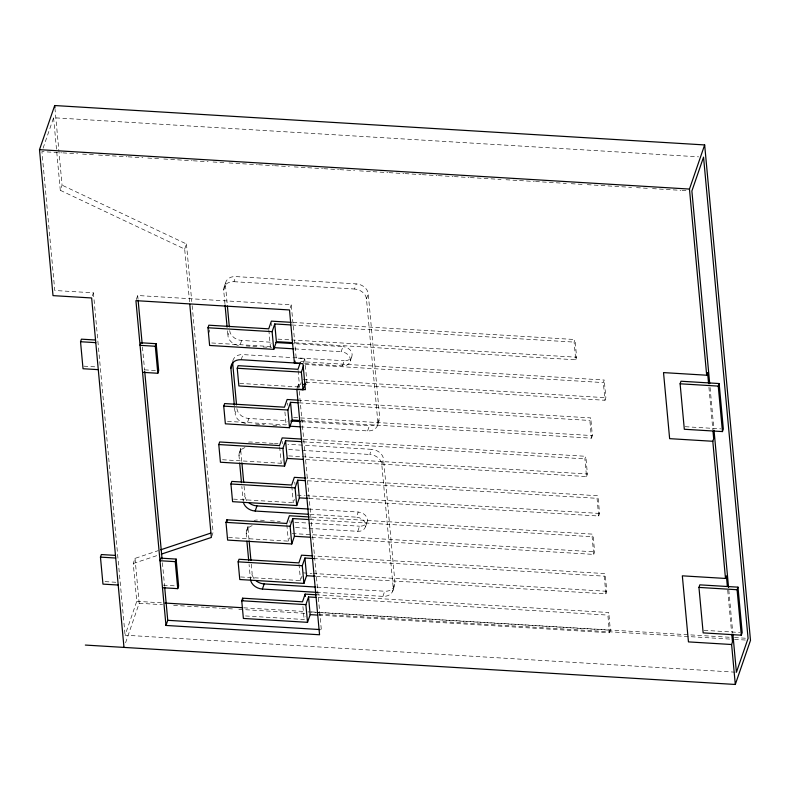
<?xml version="1.0" encoding="UTF-8"?>
<svg xmlns="http://www.w3.org/2000/svg" width="790" height="790" viewBox="0 0 790 790"><rect width="100%" height="100%" fill="white"/><g stroke="black" fill="none" stroke-linecap="round" stroke-linejoin="round"><path stroke-width="0.59" stroke-dasharray="3.95 2.96" d="M43.085 148.224L53.582 117.74L698.627 156.845M189.561 301.859L184.682 249.087L60.297 190.311L62.064 185.176L55.033 109.208M92.351 295.914L93.408 292.833L54.777 290.493L41.919 151.611L61.62 152.806M136.275 299.627L137.687 295.519L291.263 304.831L296.191 358.038L295.48 360.092M184.682 249.087L186.45 243.962L62.064 185.176M224.212 286.77L225.98 281.645M224.943 303.755L223.689 290.246L225.456 285.121A11.406 8.947 19 0 1 235.736 276.579L356.25 283.887A11.406 8.947 19 0 1 368.239 293.771L379.654 417.238L377.887 422.374A11.406 8.947 19 0 1 367.607 430.915L302.432 426.956M735.184 672.181L125.087 635.2L136.759 601.328L133.253 563.497L135.021 558.372L158.336 550.591M223.689 290.246A11.406 8.947 19 0 1 233.968 281.704L235.736 276.579M241.651 340.451L239.883 345.576A11.406 8.947 19 0 1 227.895 335.691L229.663 330.556A11.406 8.947 19 0 0 241.651 340.451L272.155 342.297M125.58 642.764L139.178 603.274L135.021 558.372M241.187 359.736L242.955 354.601L291.767 357.564M248.87 418.473L247.102 423.608A11.406 8.947 19 0 1 235.114 413.713L236.882 408.588A11.406 8.947 19 0 0 248.87 418.473L286.987 420.784M211.72 342.969L270.358 346.524L271.493 343.225M239.518 452.226L241.286 447.091A11.406 8.947 19 0 0 240.762 450.567L238.995 455.692L239.567 461.834M290.207 307.912L291.263 304.831M211.72 536.42L213.132 532.312L191.901 302.856M244.061 486.186L244.969 496.002L243.202 501.137L241.839 486.403M303.33 362.659L304.743 358.561L296.191 358.038M246.737 530.248L248.504 525.113A11.406 8.947 19 0 0 247.981 528.589L246.213 533.724L246.668 538.632M297.178 388.117L298.59 384.009L301.039 384.157M227.471 421.337L286.118 424.892L287.254 421.593M239.755 383.377L299.617 387.001L301.138 382.607M222.523 459.74L281.171 463.296L282.307 459.997M251.279 564.208L252.188 574.034L250.42 579.159L249.057 564.425M377.887 422.374L366.471 298.906A11.406 8.947 19 0 0 354.483 289.012L356.25 283.887M304.644 363.578L342.475 365.879A8.759 6.873 19 0 0 350.375 359.312A8.759 6.873 19 0 0 341.162 351.718L342.929 346.593L294.117 343.63M233.455 499.112L293.317 502.736L294.453 499.438M342.475 365.879L344.243 360.744A8.759 6.873 19 0 0 352.143 354.187A8.759 6.873 19 0 0 342.929 346.593M366.471 298.906L368.239 293.771M350.247 361.129L352.014 355.994M228.508 537.516L288.37 541.14L289.505 537.842M240.664 576.957L300.526 580.581L302.037 576.187M367.607 430.915L369.374 425.78A11.406 8.947 19 0 0 379.654 417.238M245.483 615.953L304.13 619.508L305.266 616.21M377.373 425.85L379.141 420.715M316.514 592.332L382.923 596.361A11.406 8.947 19 0 0 393.203 587.819L381.777 464.352A11.406 8.947 19 0 0 369.789 454.457L371.557 449.332L287.935 444.257M308.969 528.362L357.781 531.324A8.759 6.873 19 0 0 365.681 524.767A8.759 6.873 19 0 0 356.478 517.164L358.235 512.038L309.433 509.076M357.781 531.324L359.549 526.189A8.759 6.873 19 0 0 367.449 519.632A8.759 6.873 19 0 0 358.235 512.038M381.777 464.352L383.545 459.217A11.406 8.947 19 0 0 371.557 449.332M365.563 526.575L367.32 521.449M382.923 596.361L384.681 591.226A11.406 8.947 19 0 0 394.97 582.684L383.545 459.217M393.203 587.819L394.97 582.684M392.679 591.295L394.447 586.16M294.877 342.771L575.732 359.796L574.093 342.1L574.982 339.532L292.27 322.399M575.732 359.796L576.611 357.228L574.982 339.532M300.783 420.537L591.483 438.164L589.854 420.468L590.732 417.9L299.42 400.244M305.661 382.133L604.992 400.273L603.353 382.577L604.231 380.02L300.635 361.613M591.483 438.164L592.372 435.596L590.732 417.9M305.691 459.543L586.536 476.568L584.896 458.872L585.785 456.304L303.074 439.171M604.992 400.273L605.871 397.706L604.231 380.02M586.536 476.568L587.414 474L585.785 456.304M309.216 498.46L598.692 516.008L597.052 498.322L597.931 495.755L306.629 478.088M598.692 516.008L599.571 513.441L597.931 495.755M311.655 537.319L593.734 554.412L592.105 536.726L592.984 534.159L310.282 517.015M593.734 554.412L594.623 551.855L592.984 534.159M316.425 576.305L605.89 593.863L604.251 576.167L605.14 573.599L313.828 555.943M605.89 593.863L606.779 591.295L605.14 573.599M318.795 615.163L609.495 632.78L607.856 615.094L608.744 612.527L317.432 594.86M609.495 632.78L610.374 630.213L608.744 612.527M133.253 563.497L157.733 555.331M62.845 152.885L77.617 153.774M82.545 154.08L93.625 154.751M98.543 155.047L126.864 156.766M128.089 156.835L142.862 157.733M147.789 158.03L158.869 158.701M163.787 158.997L192.098 160.716M193.333 160.795L208.106 161.683M213.033 161.989L224.113 162.661M229.031 162.957L241.345 163.698M242.57 163.777L257.343 164.675M258.577 164.745L273.35 165.643M274.584 165.712L289.347 166.611M294.275 166.907L306.589 167.658M307.814 167.727L322.587 168.625M323.821 168.705L338.594 169.593M339.819 169.672L354.591 170.571M359.519 170.867L371.823 171.608M373.058 171.687L387.831 172.585M389.065 172.655L403.838 173.553M405.063 173.622L421.07 174.6M422.295 174.669L437.068 175.568M438.302 175.647L453.075 176.535M454.299 176.614L469.072 177.503M470.307 177.582L501.077 179.448M506.005 179.745L518.319 180.495M519.543 180.564L534.317 181.463M535.551 181.542L566.321 183.399M571.249 183.705L582.329 184.376M587.246 184.672L631.565 187.358M636.493 187.655L647.573 188.326M652.491 188.622L680.802 190.341M682.037 190.42L688.189 190.795M233.968 281.704L354.483 289.012M292.014 325.006L574.093 342.1M277.932 339.117L290.216 339.868M291.451 339.937L576.611 357.228M245.986 345.951L256.967 346.613M263.07 346.988L271.612 347.501M294.798 348.913L341.162 351.718M292.991 357.633L344.243 360.744M305.256 364.506L603.353 382.577M303.498 379.378L605.871 397.706M83.918 366.165L96.815 366.945M144.609 369.848L156.341 370.559M299.143 402.851L589.854 420.468M685.197 426.699L720.885 428.861M293.683 417.485L592.372 435.596M301.74 421.682L369.374 425.78M255.713 424.131L264.314 424.645M272.925 425.168L280.302 425.622M302.817 441.778L584.896 458.872M273.182 443.368L251.042 442.025A11.406 8.947 19 0 0 246.855 442.469M274.406 443.437L278.1 443.664M288.626 449.54L300.931 450.29M302.155 450.359L369.789 454.457M288.735 455.899L301.029 456.64M302.254 456.719L587.414 474M307.577 480.764L597.052 498.322M297.198 495.113L304.575 495.557M305.809 495.636L599.571 513.441M310.105 514.359L356.478 517.164M310.026 519.623L592.105 536.726M264.364 520.422L258.271 520.047A11.406 8.947 19 0 0 254.074 520.492M270.466 520.788L280.233 521.38M294.877 522.269L359.549 526.189M295.549 527.552L307.754 528.293M292.251 533.517L594.623 551.855M313.551 558.54L604.251 576.167M303.172 572.888L311.783 573.412M313.008 573.481L606.779 591.295M317.057 587.128L384.681 591.226M105.021 581.618L116.742 582.329M163.372 585.153L176.269 585.943M318.39 597.536L607.856 615.094M704.038 630.311L739.726 632.484M136.759 601.328L161.358 602.819M243.764 607.816L305.266 611.539M311.418 611.914L733.318 637.49M734.552 637.57L748.081 638.389M308.001 611.885L610.374 630.213M139.178 603.274L162.542 604.686M173.612 605.357L204.363 607.224M205.597 607.303L220.361 608.191M221.585 608.27L233.889 609.011M238.807 609.317L305.226 613.336M318.755 614.156L733.278 639.288M734.512 639.367L745.582 640.038M710.062 387.446L713.923 429.177M728.805 590.002L732.784 632.978M708.926 387.327L712.896 430.145M727.699 590.199L731.57 631.98M304.743 358.561L307.034 383.348M298.097 370.49L299.617 387.001M298.59 384.009L299.163 390.151M299.272 391.386L321.323 629.63M287.461 403.038L287.678 405.398M294.769 482.068L294.986 484.428M284.913 411.916L286.118 424.892M291.796 486.225L293.317 502.736M298.995 564.07L300.526 580.581M302.925 606.532L304.13 619.508M271.592 323.495L271.809 325.845M282.504 441.442L282.731 443.802M289.821 520.472L290.039 522.832M268.837 330.013L270.358 346.524M279.64 446.785L281.171 463.296M286.839 524.629L288.37 541.14M225.456 285.121L227.165 303.538M240.762 450.567L241.789 461.617M247.981 528.589L249.008 539.639M227.441 330.773L227.895 335.691M234.541 407.571L235.114 413.713M209.301 329.914L209.518 332.274M186.45 243.962L191.782 301.632M137.687 295.519L138.033 299.193M142.457 346.998L144.609 370.283M162.414 562.717L164.567 586.002M93.408 292.833L125.087 635.2M53.582 117.74L60.297 190.311M238.995 455.692A11.406 8.947 19 0 1 246.431 447.298M246.885 500.702A11.406 8.947 19 0 1 244.969 496.002M246.213 533.724A11.406 8.947 19 0 1 253.649 525.32M254.103 578.724A11.406 8.947 19 0 1 252.188 574.034M232.833 360.783A11.406 8.947 19 0 1 242.955 354.601"/><path stroke-width="1.19" d="M123.981 647.405L91.65 297.968L53.009 295.628L39.5 149.666L54.698 105.534L704.66 144.935L750.5 640.335L735.302 684.466L85.34 645.065M98.276 369.651L83.029 368.733L80.531 341.734L81.419 339.167L95.491 340.016M155.304 346.267L156.193 343.699L140.936 342.771L140.057 345.339L155.304 346.267L157.803 373.265L142.556 372.337M157.803 373.265L158.691 370.698L156.193 343.699M118.204 585.035L102.957 584.116L100.458 557.118L101.347 554.55L115.419 555.4M290.779 324.927L274.772 323.959L276.401 341.645L273.755 349.348L209.617 345.457L207.977 327.761L208.856 325.204L268.728 328.828L271.375 321.135L291.046 322.32M234.314 405.122L230.907 368.268L232.675 363.143A11.406 8.947 19 0 1 232.655 361.948M297.919 402.772L290.522 402.327L292.162 420.013L289.505 427.716L225.367 423.825L223.728 406.129L224.617 403.572L284.479 407.196L287.135 399.493L298.195 400.165M305.286 383.229L303.014 389.826L238.876 385.935L237.237 368.249L238.116 365.681L297.988 369.305L300.259 362.709M175.232 561.65L176.121 559.083L160.874 558.155L159.985 560.722L175.232 561.65L177.73 588.649L162.483 587.721M301.582 441.699L285.575 440.731L287.214 458.417L284.558 466.12L220.42 462.229L218.781 444.543L219.669 441.975L279.532 445.6L282.178 437.907L301.849 439.092M177.73 588.649L178.619 586.081L176.121 559.083M165.979 625.453L135.919 300.654L289.496 309.957L294.423 363.173L302.975 363.686L305.375 389.668L296.823 389.144L319.555 634.765L165.979 625.453L167.747 620.318L164.685 587.227M273.755 349.348L272.115 331.652L274.772 323.959M305.118 480.616L297.731 480.172L299.361 497.868L296.714 505.56L232.576 501.67L230.937 483.984L231.816 481.416L291.688 485.04L294.334 477.348L305.394 478.019M308.791 519.543L292.774 518.576L294.413 536.272L291.767 543.964L227.619 540.083L225.989 522.388L226.868 519.82L286.731 523.454L289.387 515.751L309.048 516.946M294.423 363.173L295.134 361.119M289.505 427.716L287.876 410.02L290.522 402.327M303.014 389.826L301.375 372.13L303.646 365.533M308.88 514.28L255.19 511.031L256.957 505.896L308.209 509.007M313.551 558.54L304.93 558.017L306.569 575.712L303.913 583.415L239.775 579.524L238.136 561.828L239.024 559.261L298.887 562.895L301.533 555.192L312.603 555.864M284.558 466.12L282.919 448.424L285.575 440.731M315.921 597.388L308.535 596.944L310.174 614.64L307.517 622.332L243.379 618.442L241.74 600.756L242.619 598.188L302.491 601.812L305.137 594.12L316.197 594.791M296.714 505.56L295.075 487.865L297.731 480.172M316.514 592.332L262.408 589.054L264.176 583.919L315.822 587.049M291.767 543.964L290.127 526.278L292.774 518.576M303.913 583.415L302.284 565.719L304.93 558.017M307.517 622.332L305.878 604.646L308.535 596.944M713.005 431.37L713.686 438.717L712.797 441.274L669.634 438.657L663.521 372.603L706.685 375.22L689.463 189.067L704.66 144.935M680.111 383.792L680.99 381.224L719.137 383.545L723.344 429.01L722.455 431.577L684.318 429.266L680.111 383.792L718.248 386.103L719.137 383.545M706.685 375.22L707.573 372.653L708.591 383.663M698.952 587.414L699.831 584.847L737.979 587.158L742.185 632.632L741.297 635.19L703.159 632.879L698.952 587.414L737.09 589.725L737.979 587.158M731.777 634.202L732.488 641.944L731.609 644.512L688.446 641.895L682.333 575.831L725.496 578.448L726.375 575.88L727.363 586.516M160.666 549.81L210.802 533.092M161.229 554.165L211.364 537.447L189.788 304.308M39.5 149.666L689.463 189.067M207.977 327.761L272.115 331.652M276.401 341.645L292.418 342.623M275.819 342.514L292.902 343.551M274.051 347.649L293.574 348.834M80.531 341.734L95.778 342.653M300.98 363.361L241.187 359.736A11.406 8.947 19 0 0 230.907 368.268M237.237 368.249L301.375 372.13M303.478 384.305L305.928 384.454M223.728 406.129L287.876 410.02M292.162 420.013L299.548 420.468M290.681 421.011L300.516 421.603M290.137 426.215L301.207 426.886M218.781 444.543L282.919 448.424M287.214 458.417L303.222 459.395M230.937 483.984L295.075 487.865M299.361 497.868L307.991 498.391M225.989 522.388L290.127 526.278M294.413 536.272L310.431 537.24M238.136 561.828L302.284 565.719M100.458 557.118L115.705 558.036M306.569 575.712L315.19 576.236M241.74 600.756L305.878 604.646M165.041 603.046L242.54 607.737M310.174 614.64L317.56 615.084M167.747 620.318L320.088 629.561M718.248 386.103L722.455 431.577M737.09 589.725L741.297 635.19M709.716 383.762L691.882 191.012L703.544 157.141L748.081 638.389L736.418 672.26L732.893 634.202M714.042 430.412L728.577 587.553M712.797 441.274L725.496 578.448M731.609 644.512L735.302 684.466M305.137 594.12L305.355 596.48M227.392 305.997L229.317 326.872M232.675 363.143L236.536 404.895M241.898 462.841L243.715 482.493M249.117 540.874L250.944 560.525M225.051 304.989L227.095 327.09M239.676 463.068L241.493 482.72M246.895 541.091L248.722 560.742M242.619 598.188L242.846 600.548M226.868 519.82L227.086 522.18M138.141 300.417L142.111 343.324M144.718 371.507L162.069 559.043M54.698 105.534L54.925 107.983M255.19 511.031A11.406 8.947 19 0 1 243.409 502.351M256.957 505.896A11.406 8.947 19 0 1 248.83 502.716M264.176 583.919A11.406 8.947 19 0 1 256.049 580.749M262.408 589.054A11.406 8.947 19 0 1 250.42 579.159"/></g></svg>
